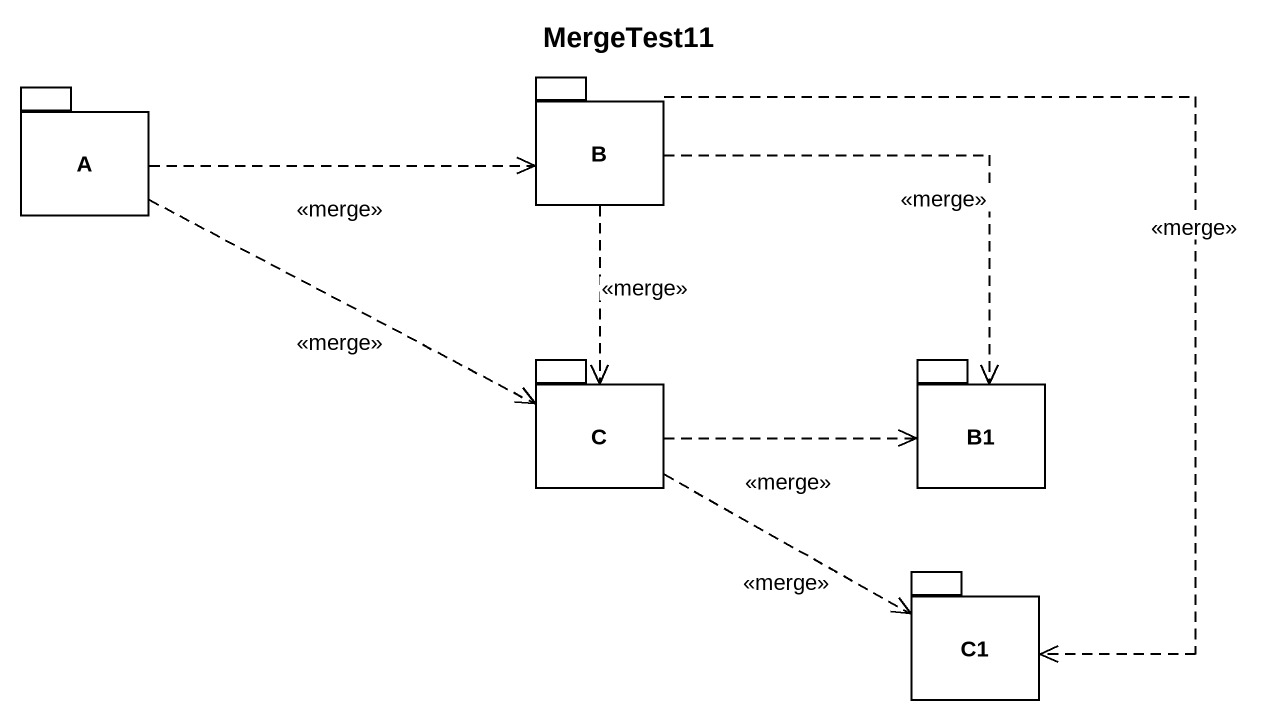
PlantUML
@startuml
title MergeTest11
package A {
}
package B {
}
package C {
}
package B1 {
}
package C1 {
}
A .right.> B : <<merge>>
A .right.> C : <<merge>>
B ..> C : <<merge>>
B ..> B1 : <<merge>>
B ..> C1 : <<merge>>
C .right.> B1 : <<merge>>
C .right.> C1 : <<merge>>
@enduml
